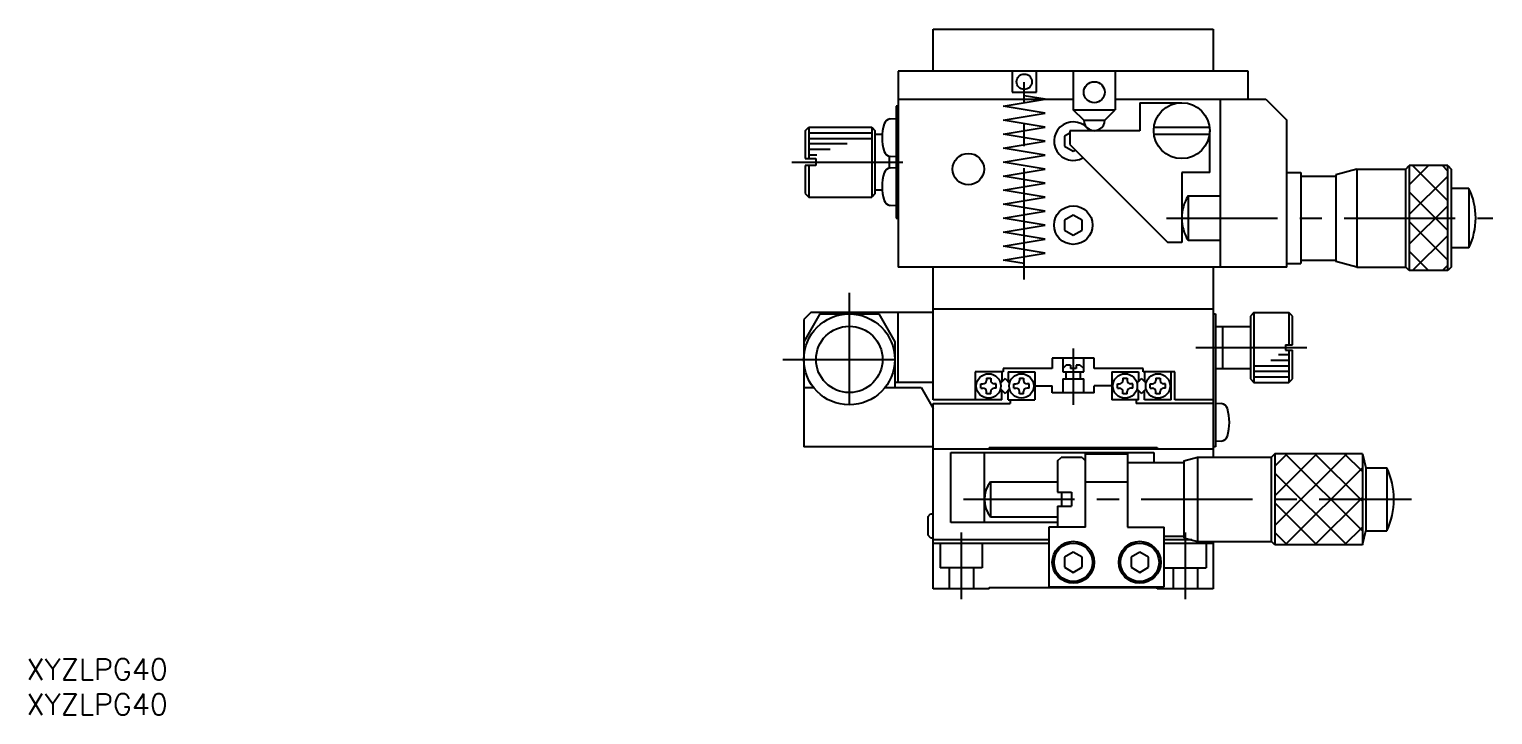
# Model space of a CAD drawing. Extents: x -1 to 325, y -8 to 283.
# Drawn here: x 0.4 to 209.5, y -8 to 90 of the extents above; entities that cross this region are included whole.
import ezdxf

# ---------------------------------------------------------------- set-up
doc = ezdxf.new("R2010")
doc.units = 0
doc.header["$LTSCALE"] = 0.5
doc.linetypes.add('CENTER', pattern=[50.8, 31.75, -6.35, 6.35, -6.35])
doc.linetypes.add('DASHED', pattern=[19.05, 12.7, -6.35])
for name, color, linetype in [('MSM_CENTER', 1, 'CENTER'), ('MSM_CONTINUOUS', 7, 'CONTINUOUS'), ('MSM_DASHED', 4, 'DASHED'), ('MSM_NARROW', 5, 'CONTINUOUS'), ('MSM_PART_NUMBER', 7, 'CONTINUOUS')]:
    doc.layers.add(name, color=color, linetype=linetype)
doc.styles.get("Standard").update_dxf_attribs({"font": 'txt.shx', "height": 3, "bigfont": 'bigfont.shx'})

# ---------------------------------------------------------------- blocks, each defined once
blk = doc.blocks.new('*U2')
at = {"layer": 'MSM_PART_NUMBER'}
blk.add_text('XYZLPG40', height=3, dxfattribs=at).set_placement((0, -3))
blk = doc.blocks.new('*U3')
at = {"layer": 'MSM_PART_NUMBER'}
blk.add_text('XYZLPG40', height=3, dxfattribs=at).set_placement((0, -8))

msp = doc.modelspace()

# ---------------------------------------------------------------- linework, layer by layer
at = {"layer": 'MSM_CENTER'}
for p, q in [((142.536556, 54.243406), (142.536556, 82.443728)), ((109.329556, 71.000001), (125.933144, 71.000001)), ((162.843553, 63.000002), (209.463553, 63.000002)), ((117.536554, 52.300002), (117.536554, 33.300002)), ((149.536554, 44.337198), (149.536554, 36.315296)), ((167.052197, 44.500003), (183.754556, 44.500003)), ((108.036554, 42.800002), (127.036554, 42.800002)), ((133.857367, 22.8), (197.855554, 22.8)), ((133.536553, 18.056999), (133.536553, 8.541312)), ((165.536555, 18.056999), (165.536555, 8.541312))]:
    msp.add_line(p, q, dxfattribs=at)
at = {"layer": 'MSM_CONTINUOUS'}
for p, q in [((129.536557, 90), (169.536555, 90)), ((129.536557, 84.000004), (129.536557, 90)), ((169.536555, 90), (169.536555, 84.000004)), ((174.536554, 84.000004), (124.536557, 84.000004)), ((124.536557, 84.000004), (124.536557, 56.000002)), ((140.786555, 84.000004), (140.786555, 81.000001)), ((144.286555, 81.000001), (144.286555, 84.000004)), ((149.536556, 84.000004), (149.536556, 78.500004)), ((155.536556, 84.000004), (155.536556, 78.500004)), ((174.536554, 80.000001), (174.536554, 84.000004)), ((124.536557, 80.000001), (149.536556, 80.000001)), ((139.536556, 79.000001), (145.536556, 80.000001)), ((140.786555, 81.000001), (144.286555, 81.000001)), ((145.536556, 80.000001), (142.536556, 80.500001)), ((155.536556, 80.000001), (177.036554, 80.000001)), ((159.036555, 79.500001), (165.036555, 79.500001)), ((159.036555, 79.500001), (159.036555, 75.500001)), ((170.536555, 80.000001), (170.536555, 56.000002)), ((177.036554, 80.000001), (180.036554, 77.000001)), ((124.536557, 79.000004), (124.236554, 79.000004)), ((124.236554, 79.000004), (124.236554, 63.000002)), ((145.536556, 78.000004), (139.536556, 79.000001)), ((139.536556, 77.000001), (145.536556, 78.000004)), ((149.536556, 78.500004), (155.536556, 78.500004)), ((151.036556, 77.000001), (149.536556, 78.500004)), ((154.036556, 77.000001), (155.536556, 78.500004)), ((111.236558, 75.500001), (111.736558, 75.999998)), ((111.236558, 75.500001), (111.236558, 71.500004)), ((111.736558, 75.999998), (111.736558, 71.500004)), ((111.736558, 75.999998), (120.736557, 75.999998)), ((120.736557, 75.999998), (120.736557, 66.000002)), ((120.736557, 75.999998), (121.236557, 75.500001)), ((121.236557, 66.500002), (121.236557, 75.500001)), ((123.389305, 77.175879), (124.236554, 77.250004)), ((145.536556, 75.999998), (139.536556, 77.000001)), ((139.536556, 75.000001), (145.536556, 75.999998)), ((149.036553, 75.500001), (149.036553, 73.500004)), ((159.036555, 75.500001), (149.036553, 75.500001)), ((151.036556, 77.000001), (154.036556, 77.000001)), ((161.067929, 76.000001), (169.005181, 76.000001)), ((169.036555, 69.500005), (169.036555, 75.500001)), ((180.036554, 56.000002), (180.036554, 77.000001)), ((121.236557, 75.000001), (122.254434, 75.000001)), ((145.536556, 74.000004), (139.536556, 75.000001)), ((139.536556, 73.000001), (145.536556, 74.000004)), ((149.036553, 75.154705), (148.286554, 74.721692)), ((148.286554, 74.721692), (148.286554, 73.278313)), ((148.286554, 73.278313), (149.536556, 72.556625)), ((149.036553, 73.500004), (163.036555, 59.500002)), ((161.067929, 75.000004), (169.005181, 75.000004)), ((111.236564, 71.500004), (112.736563, 71.500004)), ((112.736563, 71.500004), (112.736563, 70.500004)), ((123.236554, 71.837493), (123.236554, 70.162512)), ((124.236554, 71.750004), (123.389305, 71.824129)), ((145.536556, 72.000004), (139.536556, 73.000001)), ((139.536556, 71.000001), (145.536556, 72.000004)), ((149.536556, 72.556625), (149.817643, 72.718914)), ((111.236558, 70.500004), (111.236558, 66.500002)), ((112.736563, 70.500004), (111.236564, 70.500004)), ((111.736558, 70.500004), (111.736558, 66.000002)), ((123.389305, 70.175876), (124.236554, 70.250001)), ((145.536556, 70.000001), (139.536556, 71.000001)), ((139.536556, 69.000001), (145.536556, 70.000001)), ((145.536556, 68.000001), (139.536556, 69.000001)), ((165.036555, 69.500005), (165.036555, 59.500002)), ((169.036555, 69.500005), (165.036555, 69.500005)), ((180.036554, 69.500005), (182.036554, 69.500005)), ((182.036554, 69.500005), (182.036554, 56.500002)), ((182.036554, 69.000001), (187.036554, 69.000001)), ((190.036553, 70.000001), (187.036554, 69.196155)), ((187.036554, 69.196155), (187.036554, 56.806386)), ((190.036553, 70.000001), (197.036556, 70.000001)), ((190.036553, 70.000001), (190.036553, 56.000002)), ((197.036556, 70.000002), (197.536556, 70.500002)), ((197.036556, 56.000002), (197.036556, 70.000001)), ((197.536556, 70.500002), (197.536556, 55.500002)), ((203.036556, 70.500002), (197.536556, 70.500002)), ((203.036556, 55.500002), (203.036556, 70.500002)), ((203.036556, 70.500002), (203.536556, 70.000002)), ((203.536556, 70.000002), (203.536556, 55.999999)), ((122.254434, 66.999998), (121.236557, 66.999998)), ((139.536556, 66.999998), (145.536556, 68.000001)), ((145.536556, 66.000002), (139.536556, 66.999998)), ((206.036555, 67.249997), (203.536556, 67.249997)), ((206.036555, 67.249997), (206.036555, 58.750004)), ((111.236558, 66.500002), (111.736558, 66.000002)), ((111.736558, 66.000002), (120.736557, 66.000002)), ((121.236557, 66.500002), (120.736557, 66.000002)), ((124.236554, 64.750001), (123.389305, 64.824126)), ((139.536556, 65.000005), (145.536556, 66.000002)), ((145.536556, 64.000002), (139.536556, 65.000005)), ((165.945447, 66.175001), (170.536555, 66.175001)), ((165.94545, 66.175001), (165.94545, 59.825002)), ((124.236554, 63.000002), (124.536557, 63.000002)), ((139.536556, 63.000002), (145.536556, 64.000002)), ((145.536556, 62.000002), (139.536556, 63.000002)), ((149.536556, 63.443378), (148.286554, 62.72169)), ((150.786554, 62.72169), (149.536556, 63.443378)), ((139.536556, 61.000002), (145.536556, 62.000002)), ((145.536556, 60.000002), (139.536556, 61.000002)), ((148.286554, 62.72169), (148.286554, 61.278317)), ((148.286554, 61.278317), (149.536556, 60.556626)), ((149.536556, 60.556626), (150.786554, 61.278317)), ((150.786554, 61.278317), (150.786554, 62.72169)), ((139.536556, 59.000002), (145.536556, 60.000002)), ((145.536556, 58.000002), (139.536556, 59.000002)), ((165.036555, 59.500002), (163.036555, 59.500002)), ((165.945447, 59.825002), (170.536555, 59.825002)), ((206.036555, 58.750004), (203.536556, 58.750004)), ((139.536556, 57.000002), (145.536556, 58.000002)), ((142.536556, 56.500002), (139.536556, 57.000002)), ((180.036554, 56.500002), (182.036554, 56.500002)), ((182.036554, 57.000002), (187.036554, 57.000002)), ((190.036553, 56.000002), (187.035918, 56.804018)), ((180.036554, 56.000002), (124.536557, 56.000002)), ((129.536557, 50.000003), (129.536557, 56.000002)), ((169.536555, 56.000002), (169.536555, 28.817638)), ((190.036553, 56.000002), (197.036556, 56.000002)), ((197.536556, 55.500002), (197.036556, 55.999999)), ((203.036556, 55.500002), (197.536556, 55.500002)), ((203.536556, 55.999999), (203.036556, 55.500002)), ((112.036554, 49.500003), (111.036554, 48.500003)), ((113.330782, 49.300002), (111.036554, 45.326282)), ((111.036554, 48.500003), (111.036554, 30.300001)), ((129.536554, 49.500003), (112.036554, 49.500003)), ((113.330782, 49.300002), (121.742325, 49.300002)), ((121.742325, 49.300002), (124.036553, 45.326282)), ((124.536554, 39.500003), (124.536554, 49.500003)), ((169.536555, 50.000003), (129.536554, 50.000003)), ((129.536554, 37.000002), (129.536554, 50.000003)), ((169.536555, 49.300002), (169.836556, 49.300002)), ((169.836556, 49.300002), (169.836556, 30.300003)), ((175.336555, 49.500003), (174.836555, 49.000003)), ((174.836555, 49.000003), (174.836555, 40.000003)), ((175.336555, 49.500003), (175.336555, 39.500003)), ((175.336555, 49.500003), (180.336555, 49.500003)), ((180.336555, 49.500003), (180.336555, 44.900003)), ((180.836555, 49.000003), (180.336555, 49.500003)), ((180.836555, 44.900003), (180.836555, 49.000003)), ((169.836556, 47.500003), (174.836555, 47.500003)), ((170.836556, 47.500003), (170.836556, 41.500003)), ((124.036553, 45.326282), (124.036553, 38.800001)), ((179.836555, 44.900003), (180.836555, 44.900003)), ((179.836555, 44.900003), (179.836555, 44.100003)), ((179.836555, 44.100003), (180.836555, 44.100003)), ((180.336555, 44.100003), (180.336555, 39.500003)), ((180.836555, 40.000003), (180.836555, 44.100003)), ((152.536554, 43.000003), (146.536555, 43.000003)), ((146.536555, 43.000003), (146.536555, 41.500003)), ((148.036553, 43.000003), (148.036553, 41.000003)), ((148.536554, 41.999999), (148.036553, 41.499999)), ((149.136554, 41.999999), (148.536554, 41.999999)), ((149.136554, 41.999999), (149.136554, 41.499999)), ((150.536554, 41.999999), (149.936554, 41.999999)), ((149.936554, 41.999999), (149.936554, 41.499999)), ((150.536554, 41.999999), (151.036554, 41.499999)), ((151.036554, 41.000003), (151.036554, 43.000003)), ((152.536554, 41.500003), (152.536554, 43.000003)), ((139.536555, 41.000002), (135.536554, 41.000002)), ((135.536556, 41.000002), (135.536556, 37.000002)), ((137.136554, 40.100003), (137.736555, 40.100003)), ((137.136554, 40.100003), (137.136554, 39.800004)), ((137.736555, 40.100003), (137.736555, 39.800004)), ((139.786554, 40.060664), (139.137468, 39.411578)), ((139.336554, 41.000002), (139.336554, 39.610664)), ((139.536555, 41.500003), (139.536555, 41.000002)), ((146.536555, 41.500003), (139.536555, 41.500003)), ((139.786554, 40.060664), (140.43564, 39.411578)), ((140.236554, 41.000004), (144.036554, 41.000004)), ((140.236554, 41.000004), (140.236554, 39.610664)), ((141.836554, 40.100003), (142.436555, 40.100003)), ((141.836554, 40.100003), (141.836554, 39.800004)), ((142.436555, 40.100003), (142.436555, 39.800004)), ((144.036554, 41.000004), (144.036554, 37)), ((148.036553, 41.000003), (151.036554, 41.000003)), ((148.036553, 40.000003), (151.036554, 40.000003)), ((148.036553, 39.999999), (148.036553, 38)), ((148.536554, 40.000003), (148.536554, 41.000003)), ((149.936554, 41.499999), (149.136554, 41.499999)), ((150.536554, 41.000003), (150.536554, 40.000003)), ((151.036554, 38), (151.036554, 39.999999)), ((159.536556, 41.500003), (152.536554, 41.500003)), ((155.036555, 41.000002), (158.836555, 41.000002)), ((155.036555, 41.000002), (155.036555, 37)), ((156.636555, 40.100001), (157.236556, 40.100001)), ((156.636555, 40.100001), (156.636555, 39.800002)), ((157.236556, 40.100001), (157.236556, 39.800002)), ((159.286555, 40.060662), (158.637469, 39.411576)), ((158.836555, 41.000002), (158.836555, 39.610662)), ((159.286555, 40.060662), (159.935641, 39.411576)), ((159.536556, 41.000002), (159.536556, 41.500003)), ((164.036553, 41.000002), (159.536556, 41.000002)), ((159.736555, 41.000002), (159.736555, 39.610662)), ((161.336555, 40.100001), (161.936556, 40.100001)), ((161.336555, 40.100001), (161.336555, 39.800002)), ((161.936556, 40.100001), (161.936556, 39.800002)), ((163.536555, 37.000002), (163.536555, 41.000002)), ((164.036554, 37.000002), (164.036554, 41.000002)), ((169.836556, 41.500003), (174.836555, 41.500003)), ((174.836555, 40.000003), (175.336555, 39.500003)), ((180.336555, 39.500003), (180.836555, 40.000003)), ((111.036554, 38.800001), (112.413079, 38.800001)), ((122.660029, 38.800001), (127.804503, 38.800001)), ((129.536554, 39.500003), (124.036553, 39.500003)), ((127.804503, 38.800001), (129.536554, 35.800002)), ((136.336555, 38.700003), (136.336555, 39.300004)), ((136.336555, 39.300004), (136.636554, 39.300004)), ((136.336555, 38.700003), (136.636554, 38.700003)), ((137.136554, 37.900004), (137.136554, 38.200003)), ((137.736555, 37.900004), (137.136554, 37.900004)), ((137.736555, 37.900004), (137.736555, 38.200003)), ((138.536554, 39.300004), (138.236555, 39.300004)), ((138.536554, 38.700003), (138.236555, 38.700003)), ((138.536554, 38.700003), (138.536554, 39.300004)), ((139.137468, 38.58843), (139.786554, 37.939344)), ((139.336554, 37.000002), (139.336554, 38.389344)), ((140.43564, 38.58843), (139.786554, 37.939344)), ((140.236554, 37), (140.236554, 38.389344)), ((141.036555, 38.700003), (141.036555, 39.300004)), ((141.036555, 39.300004), (141.336554, 39.300004)), ((141.036555, 38.700003), (141.336554, 38.700003)), ((141.836554, 37.900004), (141.836554, 38.200003)), ((142.436555, 37.900004), (141.836554, 37.900004)), ((142.436555, 37.900004), (142.436555, 38.200003)), ((143.236554, 39.300004), (142.936555, 39.300004)), ((143.236554, 38.700003), (142.936555, 38.700003)), ((143.236554, 38.700003), (143.236554, 39.300004)), ((144.036555, 39), (146.536556, 39)), ((146.536554, 38), (146.536554, 39)), ((152.536554, 38), (146.536554, 38)), ((155.036555, 39), (152.536554, 39)), ((152.536554, 38), (152.536554, 39)), ((155.836556, 38.700001), (155.836556, 39.300002)), ((155.836556, 39.300002), (156.136555, 39.300002)), ((155.836556, 38.700001), (156.136555, 38.700001)), ((156.636555, 37.900002), (156.636555, 38.200001)), ((157.236556, 37.900002), (156.636555, 37.900002)), ((157.236556, 37.900002), (157.236556, 38.200001)), ((158.036555, 39.300002), (157.736556, 39.300002)), ((158.036555, 38.700001), (157.736556, 38.700001)), ((158.036555, 38.700001), (158.036555, 39.300002)), ((158.637469, 38.588428), (159.286555, 37.939342)), ((158.836555, 37), (158.836555, 38.389342)), ((159.935641, 38.588428), (159.286555, 37.939342)), ((159.736555, 37.000002), (159.736555, 38.389342)), ((160.536556, 38.700001), (160.536556, 39.300002)), ((160.536556, 39.300002), (160.836555, 39.300002)), ((160.536556, 38.700001), (160.836555, 38.700001)), ((161.336555, 37.900002), (161.336555, 38.200001)), ((161.936556, 37.900002), (161.336555, 37.900002)), ((161.936556, 37.900002), (161.936556, 38.200001)), ((162.736555, 39.300002), (162.436556, 39.300002)), ((162.736555, 38.700001), (162.436556, 38.700001)), ((162.736555, 38.700001), (162.736555, 39.300002)), ((175.336555, 39.500003), (180.336555, 39.500003)), ((139.336554, 37.000002), (129.536554, 37.000002)), ((129.536554, 10), (129.536554, 36.500002)), ((129.536554, 36.500002), (140.536554, 36.500002)), ((140.236554, 37), (144.036554, 37)), ((140.536554, 37), (140.536554, 36.500002)), ((158.836555, 37), (155.036555, 37)), ((158.536555, 37), (158.536555, 36.500002)), ((169.536555, 36.500002), (158.536555, 36.500002)), ((163.536555, 37.000002), (159.736555, 37.000002)), ((169.536555, 37.000002), (164.036553, 37.000002)), ((169.836556, 36.550003), (170.683805, 36.475878)), ((129.536554, 30.300001), (111.036554, 30.300001)), ((129.536554, 30.000002), (169.536555, 30.000002)), ((132.036556, 29.500002), (161.036555, 29.500002)), ((132.036556, 19.500002), (132.036556, 29.500002)), ((136.836556, 19.500002), (136.836556, 29.500002)), ((137.536555, 30.200002), (137.536555, 30.000002)), ((137.536555, 30.200002), (161.536554, 30.200002)), ((151.286554, 29.3), (157.286554, 29.3)), ((151.286554, 18.799999), (151.286554, 29.3)), ((157.286554, 29.3), (157.286554, 18.799999)), ((161.036555, 29.500002), (161.036555, 28.05)), ((161.536554, 30.200002), (161.536554, 30.000002)), ((169.836556, 30.300003), (169.536555, 30.300003)), ((170.683805, 31.124128), (169.836556, 31.050003)), ((178.336554, 29.317638), (177.836554, 28.817638)), ((178.336554, 29.317638), (178.336554, 16.282362)), ((190.836553, 29.317638), (178.336554, 29.317638)), ((190.836553, 29.317638), (190.836553, 16.282362)), ((190.836553, 29.317638), (191.336553, 27.3)), ((147.286554, 28.3), (147.786554, 28.8)), ((147.286554, 28.3), (147.286554, 23.8)), ((150.786554, 28.8), (147.786554, 28.8)), ((150.786554, 28.8), (151.286554, 28.3)), ((157.286554, 28.05), (165.336554, 28.05)), ((165.336554, 28.3), (167.268406, 28.817638)), ((165.336554, 28.3), (165.336554, 17.3)), ((167.268406, 28.817638), (167.268406, 16.817638)), ((167.268406, 28.817638), (177.836554, 28.817638)), ((177.836554, 16.782362), (177.836554, 28.817638)), ((191.336553, 27.3), (194.336553, 27.3)), ((191.336553, 27.3), (191.336553, 18.3)), ((194.336553, 27.3), (194.336553, 18.300002)), ((137.714057, 25.3), (137.714057, 20.3)), ((137.714057, 25.3), (147.286554, 25.3)), ((151.286554, 25.299999), (157.286554, 25.299999)), ((147.286554, 23.8), (149.286554, 23.8)), ((147.836555, 23.8), (147.836555, 21.8)), ((149.286554, 23.8), (149.286554, 21.8)), ((147.286554, 21.8), (149.286554, 21.8)), ((147.286554, 21.8), (147.286554, 18.799999)), ((128.736554, 20.300002), (129.136554, 20.700002)), ((128.736554, 20.300002), (128.736554, 17.700002)), ((129.136554, 20.700002), (129.536554, 20.700002)), ((147.286554, 19.500002), (132.036556, 19.500002)), ((137.714057, 20.3), (147.286554, 20.3)), ((129.136554, 17.300002), (128.736554, 17.700002)), ((129.136554, 17.300002), (129.536554, 17.300002)), ((146.036554, 17.000002), (129.536554, 17.000002)), ((151.286554, 18.799999), (146.036554, 18.799999)), ((146.036554, 18.799999), (146.036554, 10.299999)), ((157.286554, 18.799999), (162.536554, 18.799999)), ((162.536554, 10.299999), (162.536554, 18.799999)), ((162.536554, 17.55), (165.336554, 17.55)), ((166.456162, 17.000002), (162.536554, 17.000002)), ((165.336554, 17.3), (167.268406, 16.782362)), ((167.268406, 16.782362), (177.836554, 16.782362)), ((169.536555, 16.782362), (169.536555, 10)), ((178.336554, 16.282362), (177.836554, 16.782362)), ((190.836553, 16.282362), (191.336553, 18.3)), ((191.336553, 18.3), (194.336553, 18.3)), ((146.036554, 16.5), (129.536554, 16.5)), ((149.536554, 15.243376), (148.286554, 14.521688)), ((150.786554, 14.521688), (149.536554, 15.243376)), ((159.036554, 15.243376), (157.786554, 14.521688)), ((160.286554, 14.521688), (159.036554, 15.243376)), ((169.536555, 16.5), (162.536554, 16.5)), ((190.836553, 16.282362), (178.336554, 16.282362)), ((148.286554, 14.521688), (148.286554, 13.078312)), ((148.286554, 13.078312), (149.536554, 12.356623)), ((149.536554, 12.356623), (150.786554, 13.078312)), ((150.786554, 13.078312), (150.786554, 14.521688)), ((157.786554, 14.521688), (157.786554, 13.078312)), ((157.786554, 13.078312), (159.036554, 12.356623)), ((159.036554, 12.356623), (160.286554, 13.078312)), ((160.286554, 13.078312), (160.286554, 14.521688)), ((137.536555, 10), (129.536554, 10)), ((137.536555, 10), (137.536555, 10.200001)), ((137.536555, 10.200001), (161.536554, 10.200001)), ((146.036554, 10.299999), (162.536554, 10.299999)), ((161.536554, 10), (161.536554, 10.200001)), ((169.536553, 10), (161.536554, 10))]:
    msp.add_line(p, q, dxfattribs=at)
for centre, radius in [((142.536556, 82.500004), 1.099998), ((152.536556, 81.000001), 1.499997), ((165.036555, 75.500001), 3.999997), ((134.536557, 70.000004), 2.249998), ((149.536556, 62.000002), 2.749995), ((117.536554, 42.800002), 6.5), ((117.536554, 42.800002), 4.749998), ((137.436554, 39.000004), 1.75), ((142.136554, 39.000004), 1.75), ((156.936555, 39.000002), 1.75), ((161.636555, 39.000002), 1.75), ((149.536554, 13.8), 3), ((159.036554, 13.8), 3), ((149.536554, 13.8), 2.75), ((159.036554, 13.8), 2.75)]:
    msp.add_circle(centre, radius, dxfattribs=at)
for centre, radius, start, end in [((129.236554, 74.500004), 7, 163.742972, 196.257028), ((123.476461, 76.179685), 1, 95, 163.742972), ((149.536556, 74.000004), 2.749995, 33.05574, 300.100158), ((152.536553, 77.000001), 1.499997, 179.99994, 0), ((123.476461, 72.820323), 1, 196.257028, 265), ((129.236554, 67.500001), 7, 163.742972, 196.257028), ((123.476461, 69.179682), 1, 95, 163.742972), ((197.505304, 63.000002), 9.531248, 333.51896, 26.48104), ((123.476461, 65.82032), 1, 196.257028, 265), ((171.036555, 63.000002), 5.999997, 148.050837, 211.949163), ((136.636554, 39.800004), 0.5, 270, 0), ((138.236555, 39.800004), 0.5, 180, 270), ((141.336554, 39.800004), 0.5, 270, 0), ((142.936555, 39.800004), 0.5, 180, 270), ((156.136555, 39.800002), 0.5, 270, 0), ((157.736556, 39.800002), 0.5, 180, 270), ((160.836555, 39.800002), 0.5, 270, 0), ((162.436556, 39.800002), 0.5, 180, 270), ((136.636554, 38.200003), 0.5, 0, 90), ((138.236555, 38.200003), 0.5, 90, 180), ((141.336554, 38.200003), 0.5, 0, 90), ((142.936555, 38.200003), 0.5, 90, 180), ((156.136555, 38.200001), 0.5, 0, 90), ((157.736556, 38.200001), 0.5, 90, 180), ((160.836555, 38.200001), 0.5, 0, 90), ((162.436556, 38.200001), 0.5, 90, 180), ((170.596649, 35.479684), 1, 16.257028, 85), ((164.836556, 33.800003), 7, 343.742972, 16.257028), ((170.596649, 32.120322), 1, 275, 343.742972), ((184.711587, 22.8), 10.624969, 334.942309, 25.057691), ((140.836556, 22.8), 4, 141.277522, 218.682188)]:
    msp.add_arc(centre, radius, start, end, dxfattribs=at)
at = {"layer": 'MSM_DASHED'}
for p, q in [((130.536553, 16.5), (130.536553, 13)), ((136.536556, 16.5), (136.536556, 13)), ((168.536555, 16.5), (168.536555, 13)), ((136.536556, 13), (130.536553, 13)), ((131.786555, 13), (131.786555, 10)), ((135.286554, 13), (135.286554, 10)), ((162.536552, 13), (168.536555, 13)), ((163.786554, 13), (163.786554, 10)), ((167.286553, 13), (167.286553, 10))]:
    msp.add_line(p, q, dxfattribs=at)
at = {"layer": 'MSM_NARROW'}
for p, q in [((111.736564, 75.200003), (120.736557, 75.200003)), ((111.736564, 74.400003), (120.736557, 74.400003)), ((117.220858, 73.600003), (111.736564, 73.600003)), ((114.82454, 72.800003), (111.736564, 72.800003)), ((112.902218, 72.000003), (111.736564, 72.000003)), ((197.536556, 67.742643), (200.293915, 70.500002)), ((197.536556, 63.500002), (203.036556, 69.000002)), ((201.691144, 66.830696), (198.021837, 70.500002)), ((203.036556, 69.727924), (202.264478, 70.500002)), ((200.552874, 63.726324), (197.536556, 66.742643)), ((203.036556, 65.485283), (201.691144, 66.830696)), ((197.536556, 59.257361), (203.036556, 64.757361)), ((203.036556, 61.242643), (200.552874, 63.726324)), ((203.036556, 57.000002), (197.536556, 62.500002)), ((198.021837, 55.500002), (203.036556, 60.514721)), ((198.276335, 57.517582), (197.536556, 58.257361)), ((200.293915, 55.500002), (198.276335, 57.517582)), ((202.264478, 55.500002), (203.036556, 56.27208)), ((175.336555, 41.900003), (180.336555, 41.900003)), ((177.757916, 42.700003), (180.336555, 42.700003)), ((178.858062, 43.500003), (180.336555, 43.500003)), ((175.336555, 41.100003), (180.336555, 41.100003)), ((175.336555, 40.300003), (180.336555, 40.300003)), ((178.336554, 27.542641), (180.111551, 29.317638)), ((178.336554, 23.3), (184.354192, 29.317638)), ((178.336554, 19.057359), (188.596833, 29.317638)), ((190.836553, 18.285282), (179.804197, 29.317638)), ((190.836553, 22.527923), (184.046838, 29.317638)), ((190.836553, 26.770564), (188.289479, 29.317638)), ((179.804197, 16.282362), (190.836553, 27.314718)), ((188.596833, 16.282362), (178.336554, 26.542641)), ((184.046838, 16.282362), (190.836553, 23.072077)), ((184.354192, 16.282362), (178.336554, 22.3)), ((188.289479, 16.282362), (190.836553, 18.829436)), ((180.111551, 16.282362), (178.336554, 18.057359))]:
    msp.add_line(p, q, dxfattribs=at)

# ---------------------------------------------------------------- block references
at = {"layer": 'MSM_CONTINUOUS'}
for name in ['*U2', '*U3']:
    msp.add_blockref(name, (0, 0), dxfattribs=at)

doc.saveas('drawing.dxf')
